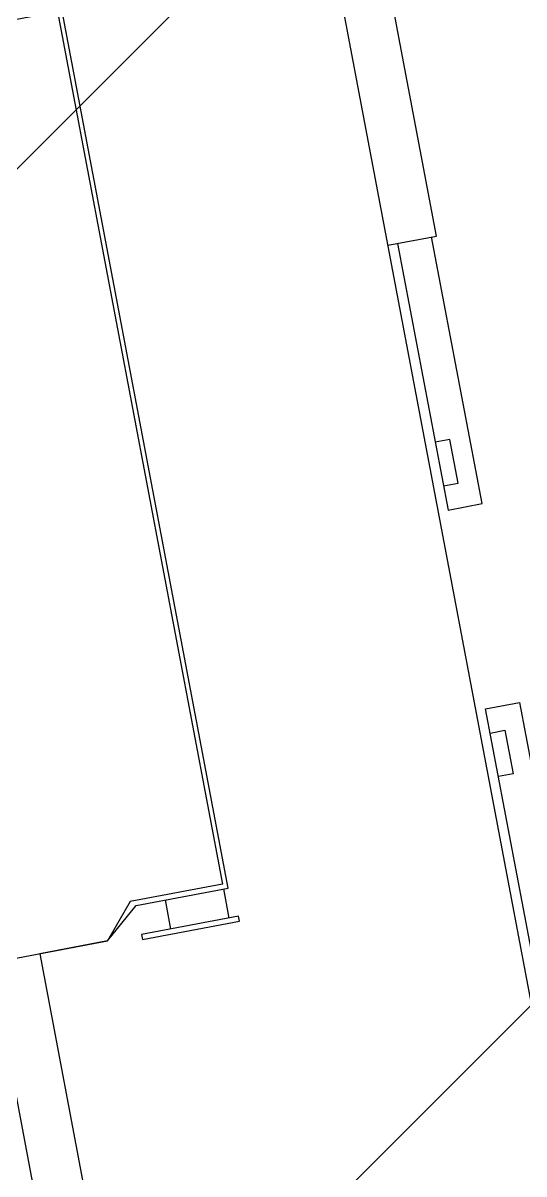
# Model space of a CAD drawing. Extents: x 407440 to 411585, y 6041728 to 6045069.
# Drawn here: x 410393.55 to 410399.38, y 6044246.22 to 6044259.61 of the extents above; entities that cross this region are included whole.
import ezdxf

# ---------------------------------------------------------------- set-up
doc = ezdxf.new("R2010")
doc.units = 0
doc.header["$LTSCALE"] = 5
doc.linetypes.add('foc-TIELINE', pattern=[1.875, 1.25, -0.625])
doc.layers.add('P-PROPOSED-EXISTING-H', color=59, linetype='Continuous')
doc.layers.add('T-TIE', color=201, linetype='foc-TIELINE')

# ---------------------------------------------------------------- blocks, each defined once
blk = doc.blocks.new('P-RIG-877')
at = {"layer": 'T-TIE', "linetype": 'ByBlock', "lineweight": 25}
for points in [[(8.4383, -17.4048), (8.2202, -17.4048), (8.1513, -17.4737), (7.9906, -17.4737), (7.9906, -18.2084), (-4.1905, -18.2084), (-4.1905, -14.5231), (7.9906, -14.5231), (7.9906, -15.5564), (8.0021, -15.5564), (7.9217, -15.5794)], [(1.0447, -18.2084), (1.0447, -18.0936), (-1.0792, -18.0936), (-1.0792, -18.2084), (-1.0792, -18.0936)], [(1.0447, -18.1855), (1.6762, -18.1855), (1.6762, -18.1051), (1.0447, -18.1051)], [(2.7783, -18.1855), (2.1469, -18.1855), (2.1469, -18.1051), (2.7783, -18.1051)], [(1.6188, -18.1855), (1.6188, -18.151), (1.5155, -18.151), (1.5155, -18.1855)], [(2.2043, -18.1855), (2.2043, -18.151), (2.3076, -18.151), (2.3076, -18.1855)], [(-1.217, -18.8628), (-1.217, -19.081), (-1.1481, -19.1499), (-1.1481, -19.4254), (-0.5396, -19.4254), (-0.5396, -24.2129), (-0.4248, -24.2129), (-0.31, -24.2129), (-0.31, -19.4254), (0.287, -19.4254), (0.287, -19.1499), (0.3674, -19.081), (0.3674, -18.8628), (2.4339, -18.8628), (2.4339, -19.081), (2.5143, -19.1499), (2.4454, -19.0695), (2.4454, -18.8514), (0.3559, -18.8514), (0.3559, -19.0695), (0.3215, -19.1039)], [(2.4454, -18.8628), (2.5143, -18.8628)], [(2.4454, -19.0006), (2.5143, -19.0006)], [(3.2261, -24.2129), (3.1113, -24.2129), (3.1113, -19.4254), (2.5143, -19.4254), (2.5143, -19.1499), (2.5143, -19.3106), (3.2261, -19.3106), (3.2261, -33.0186), (1.791, -33.0186)]]:
    blk.add_lwpolyline(points, dxfattribs=at)
blk.add_lwpolyline([(2.5258, -19.0695), (2.5258, -18.8399), (2.5143, -18.8399), (2.5143, -19.0695)], close=True, dxfattribs=at)

msp = doc.modelspace()

# ---------------------------------------------------------------- hatches: boundary and pattern name
at = {"layer": 'P-PROPOSED-EXISTING-H'}
h = msp.add_hatch(dxfattribs=at)
h.set_pattern_fill('ANSI31', color=256, scale=3.498392, style=0)
h.set_pattern_definition([(45, (-102.852, 2739.382), (-7.854113246, 7.854113246), [])])
edge = h.paths.add_edge_path()
edge.add_line((410849.565, 6043843.767), (410381.581, 6043755.258))
edge.add_line((410381.581, 6043755.258), (409934.712, 6043670.743))
edge.add_line((409934.712, 6043670.743), (409814.106, 6044308.44))
edge.add_line((409814.106, 6044308.44), (410263.945, 6044377.375))
edge.add_line((410263.945, 6044377.375), (410794.85, 6044458.734))
edge.add_line((410794.85, 6044458.734), (411169.273, 6044565.411))
edge.add_line((411169.273, 6044565.411), (411290.002, 6043927.065))
edge.add_line((411290.002, 6043927.065), (411039.067, 6043879.607))
edge.add_arc((410922.403, 6043977.554), 152.33, 241.43508, 319.98432, ccw=False)

# ---------------------------------------------------------------- block references
at = {"layer": 'T-TIE', "linetype": 'ByBlock', "xscale": 4.999999999955019, "yscale": 4.999999999955019, "zscale": 4.999999999955019, "rotation": 280.7096999997605}
msp.add_blockref('P-RIG-877', (410486.28, 6044279.077), dxfattribs=at)

doc.saveas('drawing.dxf')
